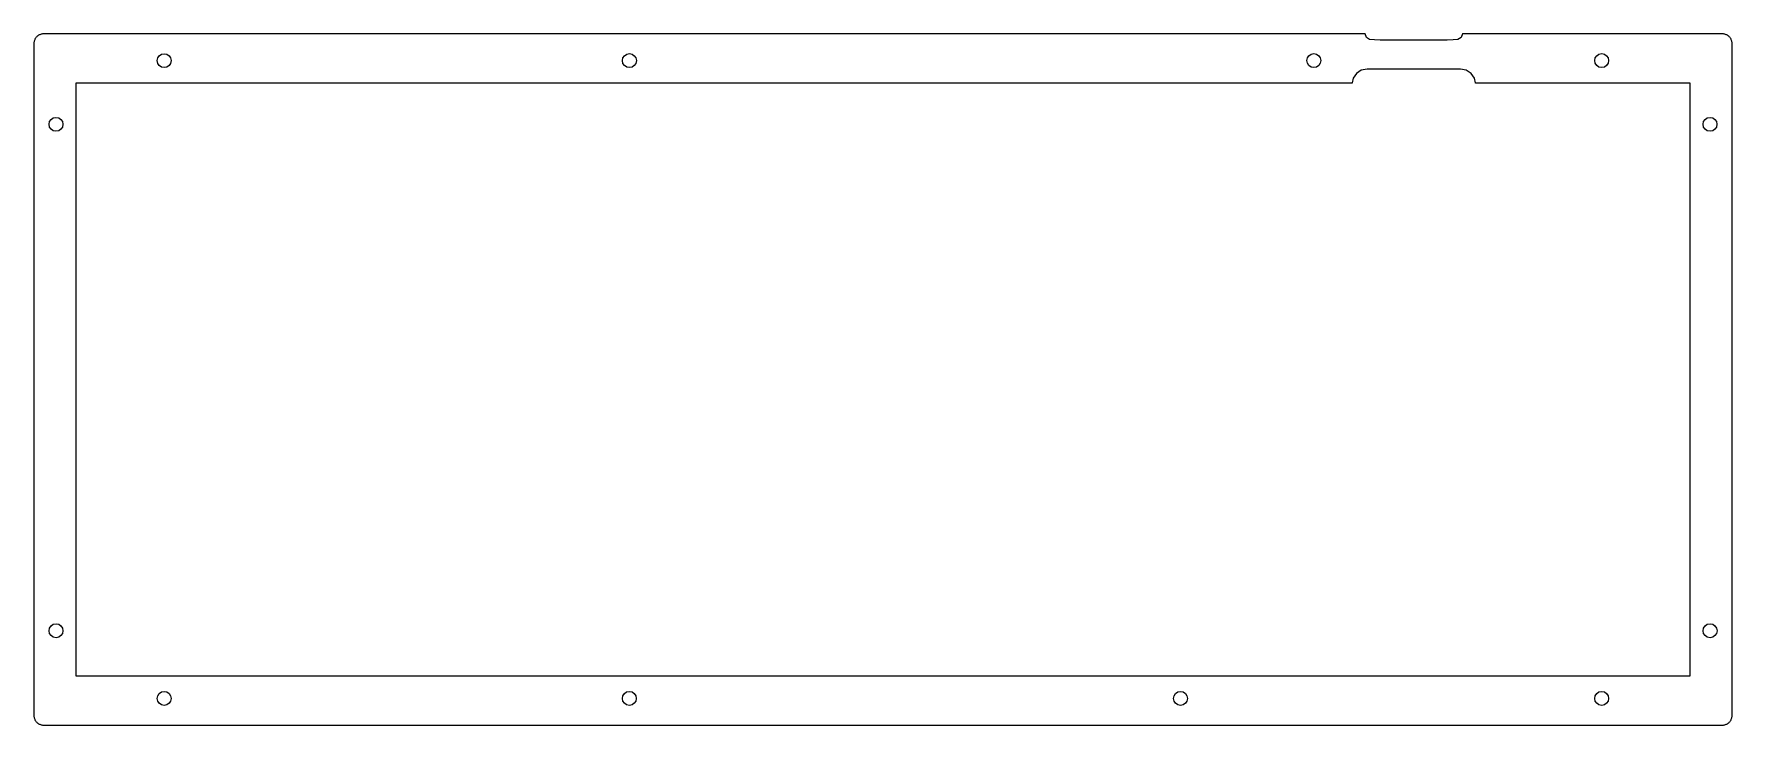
# Model space of a CAD drawing. Extents: x 0 to 366, y 0 to 149.
import ezdxf

# ---------------------------------------------------------------- set-up
doc = ezdxf.new("R2010")
doc.units = 0
doc.layers.get('0').update_dxf_attribs({"linetype": 'CONTINUOUS'})

msp = doc.modelspace()

# ---------------------------------------------------------------- linework, layer by layer
at = {"color": 0}
for p, q in [((0.107487, 147.082), (0.100597, 146.925)), ((0.100597, 146.925), (0.100597, 2.09875)), ((0.125402, 147.238), (0.107487, 147.082)), ((0.155718, 147.392), (0.125402, 147.238)), ((0.198438, 147.545), (0.155718, 147.392)), ((0.253559, 147.691), (0.198438, 147.545)), ((0.318327, 147.833), (0.253559, 147.691)), ((0.395496, 147.969), (0.318327, 147.833)), ((0.482314, 148.102), (0.395496, 147.969)), ((0.580154, 148.225), (0.482314, 148.102)), ((0.686262, 148.34), (0.580154, 148.225)), ((0.802019, 148.446), (0.686262, 148.34)), ((0.924662, 148.544), (0.802019, 148.446)), ((1.05695, 148.631), (0.924662, 148.544)), ((1.19338, 148.708), (1.05695, 148.631)), ((1.33532, 148.773), (1.19338, 148.708)), ((1.48277, 148.828), (1.33532, 148.773)), ((1.63435, 148.871), (1.48277, 148.828)), ((1.78869, 148.901), (1.63435, 148.871)), ((1.94441, 148.919), (1.78869, 148.901)), ((2.10151, 148.926), (1.94441, 148.919)), ((286.76, 148.926), (2.10151, 148.926)), ((287.019, 148.151), (286.76, 148.926)), ((287.715, 147.766), (287.019, 148.151)), ((288.746, 147.632), (287.715, 147.766)), ((290.009, 147.617), (288.746, 147.632)), ((304.455, 147.617), (290.009, 147.617)), ((305.718, 147.632), (304.455, 147.617)), ((306.748, 147.766), (305.718, 147.632)), ((307.444, 148.151), (306.748, 147.766)), ((307.705, 148.926), (307.444, 148.151)), ((363.763, 148.926), (307.705, 148.926)), ((363.922, 148.919), (363.763, 148.926)), ((364.077, 148.901), (363.922, 148.919)), ((364.229, 148.871), (364.077, 148.901)), ((364.381, 148.828), (364.229, 148.871)), ((364.529, 148.773), (364.381, 148.828)), ((364.67, 148.708), (364.529, 148.773)), ((364.811, 148.631), (364.67, 148.708)), ((364.942, 148.544), (364.811, 148.631)), ((365.061, 148.446), (364.942, 148.544)), ((365.178, 148.34), (365.061, 148.446)), ((365.284, 148.225), (365.178, 148.34)), ((365.383, 148.102), (365.284, 148.225)), ((365.471, 147.969), (365.383, 148.102)), ((365.548, 147.833), (365.471, 147.969)), ((365.612, 147.691), (365.548, 147.833)), ((365.668, 147.545), (365.612, 147.691)), ((365.711, 147.392), (365.668, 147.545)), ((365.739, 147.238), (365.711, 147.392)), ((365.756, 147.082), (365.739, 147.238)), ((365.764, 146.925), (365.756, 147.082)), ((365.764, 2.09875), (365.764, 146.925)), ((26.643, 143.176), (26.7601, 143.76)), ((26.7601, 142.592), (26.643, 143.176)), ((26.7601, 143.76), (27.0826, 144.236)), ((27.0826, 144.236), (27.5594, 144.559)), ((27.5594, 144.559), (28.1437, 144.676)), ((28.1437, 144.676), (28.7266, 144.559)), ((28.7266, 144.559), (29.2034, 144.236)), ((29.2034, 144.236), (29.5245, 143.76)), ((29.5245, 143.76), (29.643, 143.176)), ((29.643, 143.176), (29.5245, 142.592)), ((126.819, 143.181), (126.937, 143.766)), ((126.937, 142.598), (126.819, 143.181)), ((126.937, 143.766), (127.258, 144.243)), ((127.258, 144.243), (127.734, 144.564)), ((127.734, 144.564), (128.32, 144.682)), ((128.32, 144.682), (128.903, 144.564)), ((128.903, 144.564), (129.38, 144.243)), ((129.38, 144.243), (129.701, 143.766)), ((129.701, 143.766), (129.819, 143.181)), ((129.819, 143.181), (129.701, 142.598)), ((274.212, 143.185), (274.329, 143.769)), ((274.329, 142.602), (274.212, 143.185)), ((274.329, 143.769), (274.65, 144.246)), ((274.65, 144.246), (275.127, 144.569)), ((275.127, 144.569), (275.711, 144.686)), ((275.711, 144.686), (276.294, 144.569)), ((276.294, 144.569), (276.771, 144.246)), ((276.771, 144.246), (277.093, 143.769)), ((277.093, 143.769), (277.212, 143.185)), ((277.212, 143.185), (277.093, 142.602)), ((336.192, 143.188), (336.309, 143.772)), ((336.309, 142.605), (336.192, 143.188)), ((336.309, 143.772), (336.63, 144.249)), ((336.63, 144.249), (337.107, 144.57)), ((337.107, 144.57), (337.691, 144.687)), ((337.691, 144.687), (338.274, 144.57)), ((338.274, 144.57), (338.751, 144.249)), ((338.751, 144.249), (339.073, 143.772)), ((339.073, 143.772), (339.192, 143.188)), ((339.192, 143.188), (339.073, 142.605)), ((27.0826, 142.116), (26.7601, 142.592)), ((27.5594, 141.795), (27.0826, 142.116)), ((28.1437, 141.676), (27.5594, 141.795)), ((28.7266, 141.795), (28.1437, 141.676)), ((29.2034, 142.116), (28.7266, 141.795)), ((29.5245, 142.592), (29.2034, 142.116)), ((127.258, 142.121), (126.937, 142.598)), ((127.734, 141.8), (127.258, 142.121)), ((128.32, 141.682), (127.734, 141.8)), ((128.903, 141.8), (128.32, 141.682)), ((129.38, 142.121), (128.903, 141.8)), ((129.701, 142.598), (129.38, 142.121)), ((274.65, 142.125), (274.329, 142.602)), ((275.127, 141.804), (274.65, 142.125)), ((275.711, 141.686), (275.127, 141.804)), ((276.294, 141.804), (275.711, 141.686)), ((276.771, 142.125), (276.294, 141.804)), ((277.093, 142.602), (276.771, 142.125)), ((284.191, 139.409), (283.938, 138.365)), ((284.887, 140.381), (284.191, 139.409)), ((285.919, 141.099), (284.887, 140.381)), ((287.187, 141.379), (285.919, 141.099)), ((307.277, 141.379), (287.184, 141.379)), ((287.184, 141.379), (287.187, 141.379)), ((308.541, 141.121), (307.277, 141.379)), ((309.575, 140.4), (308.541, 141.121)), ((310.271, 139.416), (309.575, 140.4)), ((310.526, 138.365), (310.271, 139.416)), ((336.63, 142.128), (336.309, 142.605)), ((337.107, 141.806), (336.63, 142.128)), ((337.691, 141.687), (337.107, 141.806)), ((338.274, 141.806), (337.691, 141.687)), ((338.751, 142.128), (338.274, 141.806)), ((339.073, 142.605), (338.751, 142.128)), ((283.938, 138.35), (9.10333, 138.35)), ((9.10333, 138.35), (9.10333, 10.6757)), ((283.938, 138.365), (283.938, 138.35)), ((310.526, 138.35), (310.526, 138.365)), ((356.764, 138.35), (310.526, 138.35)), ((356.764, 10.6757), (356.764, 138.35)), ((3.34036, 129.464), (3.4575, 130.048)), ((3.4575, 128.881), (3.34036, 129.464)), ((3.34312, 129.464), (3.46025, 130.048)), ((3.46025, 128.881), (3.34312, 129.464)), ((3.4575, 130.048), (3.77857, 130.525)), ((3.77857, 128.404), (3.4575, 128.881)), ((3.46025, 130.048), (3.78273, 130.525)), ((3.78273, 128.404), (3.46025, 128.881)), ((3.77857, 130.525), (4.25538, 130.846)), ((4.25538, 128.082), (3.77857, 128.404)), ((3.78273, 130.525), (4.25951, 130.846)), ((4.25951, 128.082), (3.78273, 128.404)), ((4.25538, 130.846), (4.84106, 130.963)), ((4.84106, 127.963), (4.25538, 128.082)), ((4.25951, 130.846), (4.84382, 130.963)), ((4.84382, 127.963), (4.25951, 128.082)), ((4.84106, 130.963), (5.42396, 130.846)), ((5.42396, 128.082), (4.84106, 127.963)), ((4.84382, 130.963), (5.42671, 130.846)), ((5.42671, 128.082), (4.84382, 127.963)), ((5.42396, 130.846), (5.90077, 130.525)), ((5.90077, 128.404), (5.42396, 128.082)), ((5.42671, 130.846), (5.90352, 130.525)), ((5.90352, 128.404), (5.42671, 128.082)), ((5.90077, 130.525), (6.22184, 130.048)), ((6.22184, 128.881), (5.90077, 128.404)), ((5.90352, 130.525), (6.22459, 130.048)), ((6.22459, 128.881), (5.90352, 128.404)), ((6.22184, 130.048), (6.34037, 129.464)), ((6.34037, 129.464), (6.22184, 128.881)), ((6.22459, 130.048), (6.34312, 129.464)), ((6.34312, 129.464), (6.22459, 128.881)), ((359.526, 129.464), (359.643, 130.048)), ((359.643, 128.881), (359.526, 129.464)), ((359.643, 130.048), (359.964, 130.525)), ((359.964, 128.404), (359.643, 128.881)), ((359.964, 130.525), (360.44, 130.847)), ((360.44, 128.083), (359.964, 128.404)), ((360.44, 130.847), (361.026, 130.965)), ((361.026, 127.964), (360.44, 128.083)), ((361.026, 130.965), (361.608, 130.847)), ((361.608, 128.083), (361.026, 127.964)), ((361.608, 130.847), (362.084, 130.525)), ((362.084, 128.404), (361.608, 128.083)), ((362.084, 130.525), (362.405, 130.048)), ((362.405, 128.881), (362.084, 128.404)), ((362.405, 130.048), (362.525, 129.464)), ((362.525, 129.464), (362.405, 128.881)), ((3.34725, 20.4088), (3.46439, 20.993)), ((3.34725, 20.4088), (3.46439, 20.993)), ((3.46439, 19.8258), (3.34725, 20.4088)), ((3.46439, 19.8258), (3.34725, 20.4088)), ((3.46439, 20.993), (3.78548, 21.4698)), ((3.46439, 20.993), (3.78548, 21.4698)), ((3.78548, 19.349), (3.46439, 19.8258)), ((3.78548, 19.349), (3.46439, 19.8258)), ((3.78548, 21.4698), (4.26226, 21.7909)), ((3.78548, 21.4698), (4.26226, 21.7909)), ((4.26226, 19.0266), (3.78548, 19.349)), ((4.26226, 19.0266), (3.78548, 19.349)), ((4.26226, 21.7909), (4.84657, 21.9081)), ((4.26226, 21.7909), (4.84657, 21.9081)), ((4.84657, 18.9081), (4.26226, 19.0266)), ((4.84657, 18.9081), (4.26226, 19.0266)), ((4.84657, 21.9081), (5.42946, 21.7909)), ((4.84657, 21.9081), (5.42946, 21.7909)), ((5.42946, 19.0266), (4.84657, 18.9081)), ((5.42946, 19.0266), (4.84657, 18.9081)), ((5.42946, 21.7909), (5.90628, 21.4698)), ((5.42946, 21.7909), (5.90628, 21.4698)), ((5.90628, 19.349), (5.42946, 19.0266)), ((5.90628, 19.349), (5.42946, 19.0266)), ((5.90628, 21.4698), (6.22875, 20.993)), ((5.90628, 21.4698), (6.22875, 20.993)), ((6.22875, 19.8258), (5.90628, 19.349)), ((6.22875, 19.8258), (5.90628, 19.349)), ((6.22875, 20.993), (6.34725, 20.4088)), ((6.22875, 20.993), (6.34725, 20.4088)), ((6.34725, 20.4088), (6.22875, 19.8258)), ((6.34725, 20.4088), (6.22875, 19.8258)), ((359.53, 20.4088), (359.646, 20.9944)), ((359.646, 19.8258), (359.53, 20.4088)), ((359.646, 20.9944), (359.967, 21.4712)), ((359.967, 19.349), (359.646, 19.8258)), ((359.967, 21.4712), (360.444, 21.7923)), ((360.444, 19.028), (359.967, 19.349)), ((360.444, 21.7923), (361.029, 21.9094)), ((361.029, 18.9095), (360.444, 19.028)), ((361.029, 21.9094), (361.611, 21.7923)), ((361.611, 19.028), (361.029, 18.9095)), ((361.611, 21.7923), (362.088, 21.4712)), ((362.088, 19.349), (361.611, 19.028)), ((362.088, 21.4712), (362.409, 20.9944)), ((362.409, 19.8258), (362.088, 19.349)), ((362.409, 20.9944), (362.529, 20.4088)), ((362.529, 20.4088), (362.409, 19.8258)), ((9.10333, 10.6757), (356.764, 10.6757)), ((27.5594, 7.22231), (28.1437, 7.33944)), ((27.5594, 7.22231), (28.1437, 7.33944)), ((28.1437, 7.33944), (28.7266, 7.22231)), ((28.1437, 7.33944), (28.7266, 7.22231)), ((127.728, 7.22094), (128.312, 7.33806)), ((128.312, 7.33806), (128.895, 7.22094)), ((246.404, 7.22369), (246.989, 7.34081)), ((246.989, 7.34081), (247.571, 7.22369)), ((337.107, 7.22094), (337.691, 7.33806)), ((337.691, 7.33806), (338.274, 7.22094)), ((26.6444, 5.83875), (26.7615, 6.4244)), ((26.6444, 5.83875), (26.7615, 6.4244)), ((26.7615, 5.25582), (26.6444, 5.83875)), ((26.7615, 5.25582), (26.6444, 5.83875)), ((26.7615, 6.4244), (27.0826, 6.90122)), ((26.7615, 6.4244), (27.0826, 6.90122)), ((27.0826, 4.77905), (26.7615, 5.25582)), ((27.0826, 4.77905), (26.7615, 5.25582)), ((27.0826, 6.90122), (27.5594, 7.22231)), ((27.0826, 6.90122), (27.5594, 7.22231)), ((27.5594, 4.45795), (27.0826, 4.77905)), ((27.5594, 4.45795), (27.0826, 4.77905)), ((28.1437, 4.33945), (27.5594, 4.45795)), ((28.1437, 4.33945), (27.5594, 4.45795)), ((28.7266, 4.45795), (28.1437, 4.33945)), ((28.7266, 4.45795), (28.1437, 4.33945)), ((28.7266, 7.22231), (29.2034, 6.90122)), ((28.7266, 7.22231), (29.2034, 6.90122)), ((29.2034, 4.77905), (28.7266, 4.45795)), ((29.2034, 4.77905), (28.7266, 4.45795)), ((29.2034, 6.90122), (29.5258, 6.4244)), ((29.2034, 6.90122), (29.5258, 6.4244)), ((29.5258, 5.25582), (29.2034, 4.77905)), ((29.5258, 5.25582), (29.2034, 4.77905)), ((29.5258, 6.4244), (29.6444, 5.83875)), ((29.5258, 6.4244), (29.6444, 5.83875)), ((29.6444, 5.83875), (29.5258, 5.25582)), ((29.6444, 5.83875), (29.5258, 5.25582)), ((126.811, 5.83875), (126.928, 6.42303)), ((126.928, 5.25445), (126.811, 5.83875)), ((126.928, 6.42303), (127.251, 6.89984)), ((127.251, 4.77767), (126.928, 5.25445)), ((127.251, 6.89984), (127.728, 7.22094)), ((127.728, 4.45657), (127.251, 4.77767)), ((128.312, 4.33807), (127.728, 4.45657)), ((128.895, 4.45657), (128.312, 4.33807)), ((128.895, 7.22094), (129.372, 6.89984)), ((129.372, 4.77767), (128.895, 4.45657)), ((129.372, 6.89984), (129.693, 6.42303)), ((129.693, 5.25445), (129.372, 4.77767)), ((129.693, 6.42303), (129.811, 5.83875)), ((129.811, 5.83875), (129.693, 5.25445)), ((245.489, 5.84013), (245.606, 6.4244)), ((245.606, 5.2572), (245.489, 5.84013)), ((245.606, 6.4244), (245.927, 6.90122)), ((245.927, 4.78042), (245.606, 5.2572)), ((245.927, 6.90122), (246.404, 7.22369)), ((246.404, 4.45932), (245.927, 4.78042)), ((246.989, 4.34082), (246.404, 4.45932)), ((247.571, 4.45932), (246.989, 4.34082)), ((247.571, 7.22369), (248.048, 6.90122)), ((248.048, 4.78042), (247.571, 4.45932)), ((248.048, 6.90122), (248.371, 6.4244)), ((248.371, 5.2572), (248.048, 4.78042)), ((248.371, 6.4244), (248.489, 5.84013)), ((248.489, 5.84013), (248.371, 5.2572)), ((336.192, 5.83875), (336.309, 6.42303)), ((336.309, 5.25445), (336.192, 5.83875)), ((336.309, 6.42303), (336.63, 6.89984)), ((336.63, 4.77767), (336.309, 5.25445)), ((336.63, 6.89984), (337.107, 7.22094)), ((337.107, 4.45657), (336.63, 4.77767)), ((337.691, 4.33807), (337.107, 4.45657)), ((338.274, 4.45657), (337.691, 4.33807)), ((338.274, 7.22094), (338.751, 6.89984)), ((338.751, 4.77767), (338.274, 4.45657)), ((338.751, 6.89984), (339.073, 6.42303)), ((339.073, 5.25445), (338.751, 4.77767)), ((339.073, 6.42303), (339.192, 5.83875)), ((339.192, 5.83875), (339.073, 5.25445)), ((0.100597, 2.09875), (0.107487, 1.94303)), ((0.107487, 1.94303), (0.125402, 1.78732)), ((0.125402, 1.78732), (0.155718, 1.63298)), ((0.155718, 1.63298), (0.198438, 1.48139)), ((0.198438, 1.48139), (0.253559, 1.33394)), ((0.253559, 1.33394), (0.318327, 1.192)), ((0.318327, 1.192), (0.395496, 1.05558)), ((0.395496, 1.05558), (0.482314, 0.924662)), ((0.482314, 0.924662), (0.580154, 0.80064)), ((0.580154, 0.80064), (0.686262, 0.684886)), ((0.686262, 0.684886), (0.802019, 0.580154)), ((0.802019, 0.580154), (0.924662, 0.480935)), ((0.924662, 0.480935), (1.05695, 0.39412)), ((1.05695, 0.39412), (1.19338, 0.316949)), ((1.19338, 0.316949), (1.33532, 0.252181)), ((1.33532, 0.252181), (1.48277, 0.19706)), ((1.48277, 0.19706), (1.63435, 0.155718)), ((1.63435, 0.155718), (1.78869, 0.124024)), ((1.78869, 0.124024), (1.94441, 0.106109)), ((1.94441, 0.106109), (2.10151, 0.099219)), ((2.10151, 0.099219), (363.763, 0.099219)), ((363.763, 0.099219), (363.922, 0.106109)), ((363.922, 0.106109), (364.077, 0.124024)), ((364.077, 0.124024), (364.229, 0.155718)), ((364.229, 0.155718), (364.381, 0.19706)), ((364.381, 0.19706), (364.529, 0.252181)), ((364.529, 0.252181), (364.67, 0.316949)), ((364.67, 0.316949), (364.811, 0.39412)), ((364.811, 0.39412), (364.942, 0.480935)), ((364.942, 0.480935), (365.061, 0.580154)), ((365.061, 0.580154), (365.178, 0.684886)), ((365.178, 0.684886), (365.284, 0.80064)), ((365.284, 0.80064), (365.383, 0.924662)), ((365.383, 0.924662), (365.471, 1.05558)), ((365.471, 1.05558), (365.548, 1.192)), ((365.548, 1.192), (365.612, 1.33394)), ((365.612, 1.33394), (365.668, 1.48139)), ((365.668, 1.48139), (365.711, 1.63298)), ((365.711, 1.63298), (365.739, 1.78732)), ((365.739, 1.78732), (365.756, 1.94303)), ((365.756, 1.94303), (365.764, 2.09875))]:
    msp.add_line(p, q, dxfattribs=at)

doc.saveas('drawing.dxf')
